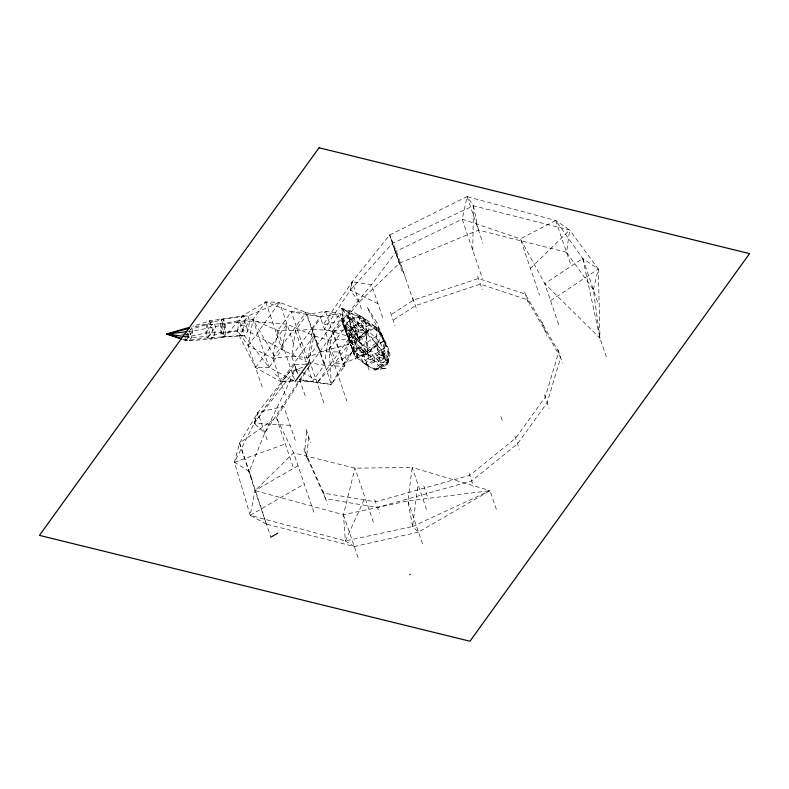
<?xml version="1.0" encoding="UTF-8"?>
<svg xmlns="http://www.w3.org/2000/svg" width="789" height="789" viewBox="0 0 789 789"><rect width="100%" height="100%" fill="white"/><g stroke="black" fill="none" stroke-linecap="round" stroke-linejoin="round"><path stroke-width="0.59" stroke-dasharray="3.94 2.96" d="M472.798 250.291L473.42 205.821L467.068 196.629L389.687 234.964L352.19 281.732L323.007 324.95L342.268 320.265L371.511 284.701L396.394 251.178L462.206 219.164L520.395 238.83L544.755 283.665L559.47 326.902M386.896 364.794L387.606 362.003M306.852 431.484L304.672 450.933L323.638 493.135L375.525 501.834L469.79 475.333L515.602 438.171L545.248 397.074L558.75 352.002L525.356 294.11L478.44 278.517L413.485 300.076L391.186 314.584M308.765 437.106L306.586 456.565L325.551 498.756L377.438 507.455L471.704 480.955L517.515 443.793L547.162 402.696L560.663 357.624L527.269 299.731L480.353 284.148L415.408 305.698L393.1 320.206M293.557 343.491L279.533 302.305L265.745 301.921L242.706 315.827L224.845 336.864L222.518 336.903L221.038 332.554L220.407 323.815L221.245 319.427L247.904 316.083L249.62 321.143L247.874 331.005L244.412 335.808L224.845 336.864L211.837 339.004L207.566 337.84L205.919 333.017L206.915 324.545L209.558 320.896L242.706 315.827L247.904 316.083L279.533 302.305L305.915 312.385L320.245 316.843L340.02 313.677L351.43 318.145L377.27 344.556L387.271 361.845L383.493 368.65L375.022 370.011L364.617 363.788L355.444 356.825L344.004 327.139L341.854 308.361C365.425 314.752 384.381 330.167 390.022 354.695L388.218 362.289L378.345 362.476L368.147 358.837L353.058 351.736L349.478 335.108L343.817 324.654L341.854 308.361L358.729 317.326L380.604 333.382C380.604 346.134 368.305 353.827 357.624 357.644L355.444 356.825L344.004 327.139L343.817 324.654L358.551 314.841L380.604 333.382L353.058 351.736L356.352 340.069L366.017 331.35L375.998 326.971L386.985 346.282L365.307 360.534L361.766 355.839M182.525 339.477L185.888 340.651L189.33 340.71L211.837 339.004L214.48 335.345L215.476 326.873L213.829 322.06L209.558 320.896L192.772 326.242M382.892 337.998L384.371 350.622L382.852 354.113L374.834 361.944L366.481 365.031L357.624 357.644L352.062 343.629L353.679 330.759L350.908 326.084L349.31 319.861L341.854 308.361L347.939 312.069L365.751 319.308L369.252 324.792C369.637 331.863 364.715 336.558 359.557 340.523C342.939 347.446 324.417 348.521 308.44 357.466L291.743 356.372L272.826 358.265L248.17 345.789L237.499 330.502L239.245 320.64L242.706 315.827L247.874 331.005L281.989 349.616L306.556 361.727M496.37 509.319L490.008 490.65L418.505 532.092L412.588 526.529L407.893 500.907L412.193 467.443L354.961 468.183L293.636 452.856L276.337 417.618L310.679 364.064L307.207 364.163M302.66 367.21L288.922 372.615L257.796 412.588L239.57 443.083L234.432 462.295L250.182 515.306L345.375 540.938L412.588 526.529L417.992 484.466M606.327 356.865L599.975 338.205L593.367 289.671L566.561 252.312L569.648 230.013L555.722 220.486L467.068 196.629L462.206 219.164L482.424 278.576M297.67 373.789L291.743 356.372L295.382 330.601L307.029 314.456L325.462 311.28L340.02 313.677L355.504 359.153M323.914 402.942L308.44 357.466L312.552 329.181L325.462 311.28L341.765 318.243L353.679 330.759L359.429 338.728M297.473 381.481L312.631 381.274L324.279 365.129L328.155 340.069L359.143 302.138L399.333 263.309L478.469 230.122L566.561 252.312M418.505 532.092L354.31 546.56L266.406 524.113L249.216 471.428L264.749 432.993L299.642 379.598L317.05 382.773L331.35 384.401L344.26 366.51L348.639 338.984L356.51 333.057L367.201 343.55M242.687 330.749L244.432 320.886M285.352 395.072L272.826 358.265L277.787 330.542L291.309 311.793L305.915 312.385L318.45 349.202M262.195 386.975L248.17 345.789L252.934 319.683L265.745 301.921L291.309 311.793L320.245 316.843L333.668 356.253M188.206 337.436L189.409 330.946L191.727 327.731L223.573 319.387L225.052 323.737L225.684 332.475L224.845 336.864L220.407 323.815L206.915 324.545L190.632 329.467M183.709 339.043L189.33 340.71L191.648 337.505L192.841 331.005L191.727 327.731M184.774 337.367L205.919 333.017L221.038 332.554L223.573 319.387M185.149 338.461L185.888 340.651L207.566 337.84L222.518 336.903L225.052 323.737L249.62 321.143L286.979 324.171L313.864 335.749L328.155 340.069L348.639 338.984L317.05 382.773L334.22 363.956L356.51 333.057L352.841 350.77L344.26 366.51L324.279 365.129L308.657 362.762L291.309 311.793M308.657 362.762L313.864 335.749L280.776 381.629L255.616 367.654L239.215 335.562L237.499 330.502L247.904 316.083M369.104 370.061L351.43 318.145L341.765 318.243L332.662 330.877L329.141 349.044L331.35 384.401L299.642 379.598L305.156 395.782M266.406 524.113L250.182 515.306L255.005 490.61L239.57 443.083L276.337 417.618L293.37 467.63M220.407 323.815L239.245 320.64L244.412 335.808L269.177 367.378L281.989 349.616L286.979 324.171L255.616 367.654L269.177 367.378L294.06 380.919M593.367 289.671L598.318 269.049L569.648 230.013L473.42 205.821L392.281 243.466L350.336 290.086L324.457 329.2L347.663 336.104M354.31 546.56L345.375 540.938L343.471 514.734L354.961 468.183L374.144 524.527M368.147 358.837L370.347 350.158L376.955 344.034L383.789 341.213L390.022 354.695L378.345 362.476L379.706 357.101L383.799 353.304L388.04 351.549L388.346 355.809M366.086 324.042L358.551 314.841L358.729 317.326L361.885 325.324L379.144 341.035L384.371 350.622L388.385 358.916L386.028 368.207L383.493 368.65L381.294 368.009L374.834 361.944L367.605 353.275L350.415 342.85L348.59 338.56L351.016 329.131L347.939 312.069C362.555 327.1 377.596 342.337 388.099 360.632L388.218 362.289L377.566 352.555L376.955 344.034M249.216 471.428L234.432 462.295L254.236 423.308L257.796 412.578L283.744 406.384L295.826 441.889M306.043 364.202L294.445 364.548L295.895 368.798L264.749 432.993L254.236 423.308L257.796 412.588L267.224 440.262M368.187 331.015L350.415 342.85L347.16 335.147L350.908 326.084L361.885 325.324L366.668 332.021L350.908 326.084L351.933 341.844L347.16 335.147L344.004 327.139L349.31 319.861L358.729 317.326L366.283 326.774M345.375 540.938L365.021 497.751M341.765 318.243L352.841 350.77L343.728 363.404L331.35 384.401L312.552 329.181L295.382 330.601L277.787 330.542L252.934 319.683L239.245 320.64M290.194 425.35L254.236 423.308L294.445 364.548M185.356 336.568L188.827 331.745M185.888 340.651L192.841 331.005L215.476 326.873L225.052 323.737M205.919 333.017L213.829 322.06M207.566 337.84L215.476 326.873M222.518 336.903L239.215 335.562L249.62 321.143M248.17 345.789L279.533 302.305M272.826 358.265L305.915 312.385M291.743 356.372L320.245 316.843M308.44 357.466L340.02 313.677M332.928 333.214L342.268 320.265M299.642 379.598L328.155 340.069M351.43 318.145L329.141 349.044L346.815 400.96M254.236 423.308L295.895 368.798L316.073 379.894M367.289 348.935L374.499 357.2L386.028 368.207L373.601 368.769L375.022 370.011L381.294 368.009L387.271 361.845L388.385 358.916L373.601 368.769L364.617 363.788L358.462 354.281M530.455 268.398L569.648 230.013M361.885 325.324L366.796 333.816L352.062 343.629L351.016 329.131L358.245 322.425L365.751 319.308L367.605 353.275L343.728 363.404L334.22 363.956L359.833 348.452M377.734 368.581L379.716 367.092L381.472 368.414M381.176 333.283L382.586 336.824L377.941 326.942L384.973 342.584L382.606 336.607M351.352 333.855L343.817 324.654L351.016 329.131L365.751 319.308M348.59 338.56L369.252 324.792M375.998 326.971L377.27 344.556L357.624 357.644L356.352 340.069L375.998 326.971L367.97 322.79L349.478 335.108L379.706 357.101L388.099 360.632L388.04 351.549L379.706 357.101L380.022 361.362M355.444 356.825L379.144 341.035M364.617 363.788L384.371 350.622M597.47 301.723L582.755 258.486L544.755 283.665L599.975 338.205L598.318 269.049L582.755 258.486L555.722 220.486L520.395 238.83L539.577 295.185M550.544 300.698L598.318 269.049M298.005 465.688L255.005 490.61L270.864 537.181M250.182 515.306L304.229 483.982M386.985 346.282L385.92 346.805L384.292 340.828M412.588 526.529L490.008 490.65L412.193 467.443L426.918 510.67M234.432 462.295L285.312 443.96M185.74 336.676C206.708 339.595 226.867 330.029 247.874 331.005M313.854 512.268L293.636 452.856L255.005 490.61L343.471 514.734L407.893 500.907L490.008 490.65M221.038 332.554L237.499 330.502M188.117 331.558L192.841 331.005M293.755 380.229L280.776 381.629L293.942 381.521M312.552 329.181L332.662 330.877L353.679 330.759L366.796 333.816M183.521 334.132L190.524 334.22M181.49 334.132L185.149 334.161M186.372 334.171L188.808 334.191M319.723 351.756L339.3 351.933M240.961 325.689L246.158 325.946M239.215 335.562L244.412 335.808M352.841 350.77L367.605 353.275L366.017 331.35M377.97 303.676L350.336 290.086L352.19 281.712L371.511 284.701L383.592 320.216M275.381 374.578L282.373 379.41M360.346 347.16L354.586 342.505L359.222 349.665L367.082 354.498L360.346 347.16A1.933 0.838 43.8 0 0 360.109 347.949L360.317 348.383A1.933 0.838 43.8 0 0 361.983 349.912A1.933 0.838 43.8 0 0 363.058 349.635M377.25 348.166L388.099 360.632M377.369 349.833L388.218 362.289M347.939 312.069L358.384 324.22M341.854 308.361L358.719 328.944M349.31 319.861L358.916 331.676M344.004 327.139L351.549 336.587M350.908 326.084L359.301 336.933M359.143 302.138L350.336 290.086L352.19 281.732L361.618 309.396M358.245 322.425L359.547 340.503L367.605 353.275M353.679 330.759L359.557 340.523M274.424 356.046L252.934 319.683L269.177 367.378M347.16 335.147L352.062 343.629M351.016 329.131L356.352 340.069M399.333 263.309L389.687 234.964L396.394 251.178L413.426 301.191M392.281 243.466L405.368 277.531M295.895 368.798L297.769 374.193M555.722 220.486L570.753 264.64M557.981 349.754L562.577 363.256M541.954 321.971L546.55 335.463M524.586 291.861L529.182 305.353M544.479 394.825L549.075 408.317M467.068 196.629L482.917 243.199M477.68 276.268L482.266 289.77M514.842 435.922L519.438 449.414M500.897 416.543L502.425 421.04M412.726 297.828L417.322 311.33M389.687 234.964L403.011 274.099M469.021 473.084L473.617 486.576M390.417 312.326L395.013 325.827M423.782 485.797L428.378 499.299M407.893 500.907L422.608 544.144M332.662 330.877L343.728 363.404M325.462 311.28L344.26 366.51M374.755 499.585L379.351 513.077M307.029 314.456L324.279 365.129M295.382 330.601L307.286 365.583M308.075 367.911L312.631 381.274M343.471 514.734L358.502 558.888M277.787 330.542L294.376 379.272M265.745 301.921L281.989 349.616M306.093 429.236L310.679 442.737M322.879 490.876L327.465 504.378M303.903 448.685L308.499 462.186M221.245 319.427L225.684 332.475M209.558 320.896L214.48 335.345M206.915 324.545L211.837 339.004M239.57 443.083L252.894 482.217M189.409 330.946L191.648 337.505M187.092 334.151L189.33 340.71M582.755 258.486L599.975 338.205M473.42 205.821L478.469 230.122M387.123 359.764L387.271 361.845L375.022 370.011L374.874 367.921M384.282 348.077L383.789 341.213L370.347 350.158L370.85 357.032M383.799 353.304L384.184 358.591M382.685 351.746L382.852 354.113L366.481 365.031L366.303 362.664M380.998 363.847L381.294 368.009M374.499 357.2L374.834 361.944M368.927 355.78L354.261 347.456L342.416 323.549L360.553 343.215L368.927 355.78M376.866 322.474L367.063 307.128L385.86 344.497L376.866 322.474"/><path stroke-width="1.18" d="M295.145 381.511L308.657 362.762M409.856 574.767L410.25 574.205M270.864 537.181L277.787 533.177M181.411 339.092L166.834 334.023L188.295 327.662M181.45 338.373L166.834 334.023L189.36 328.332M172.821 335.138L166.834 334.023L172.821 333.037M184.557 336.508L166.834 334.023L186.934 331.696M166.834 334.023L169.28 334.043M319.042 147.77L39.45 535.376L469.958 641.23L749.55 253.624L319.042 147.77"/></g></svg>
